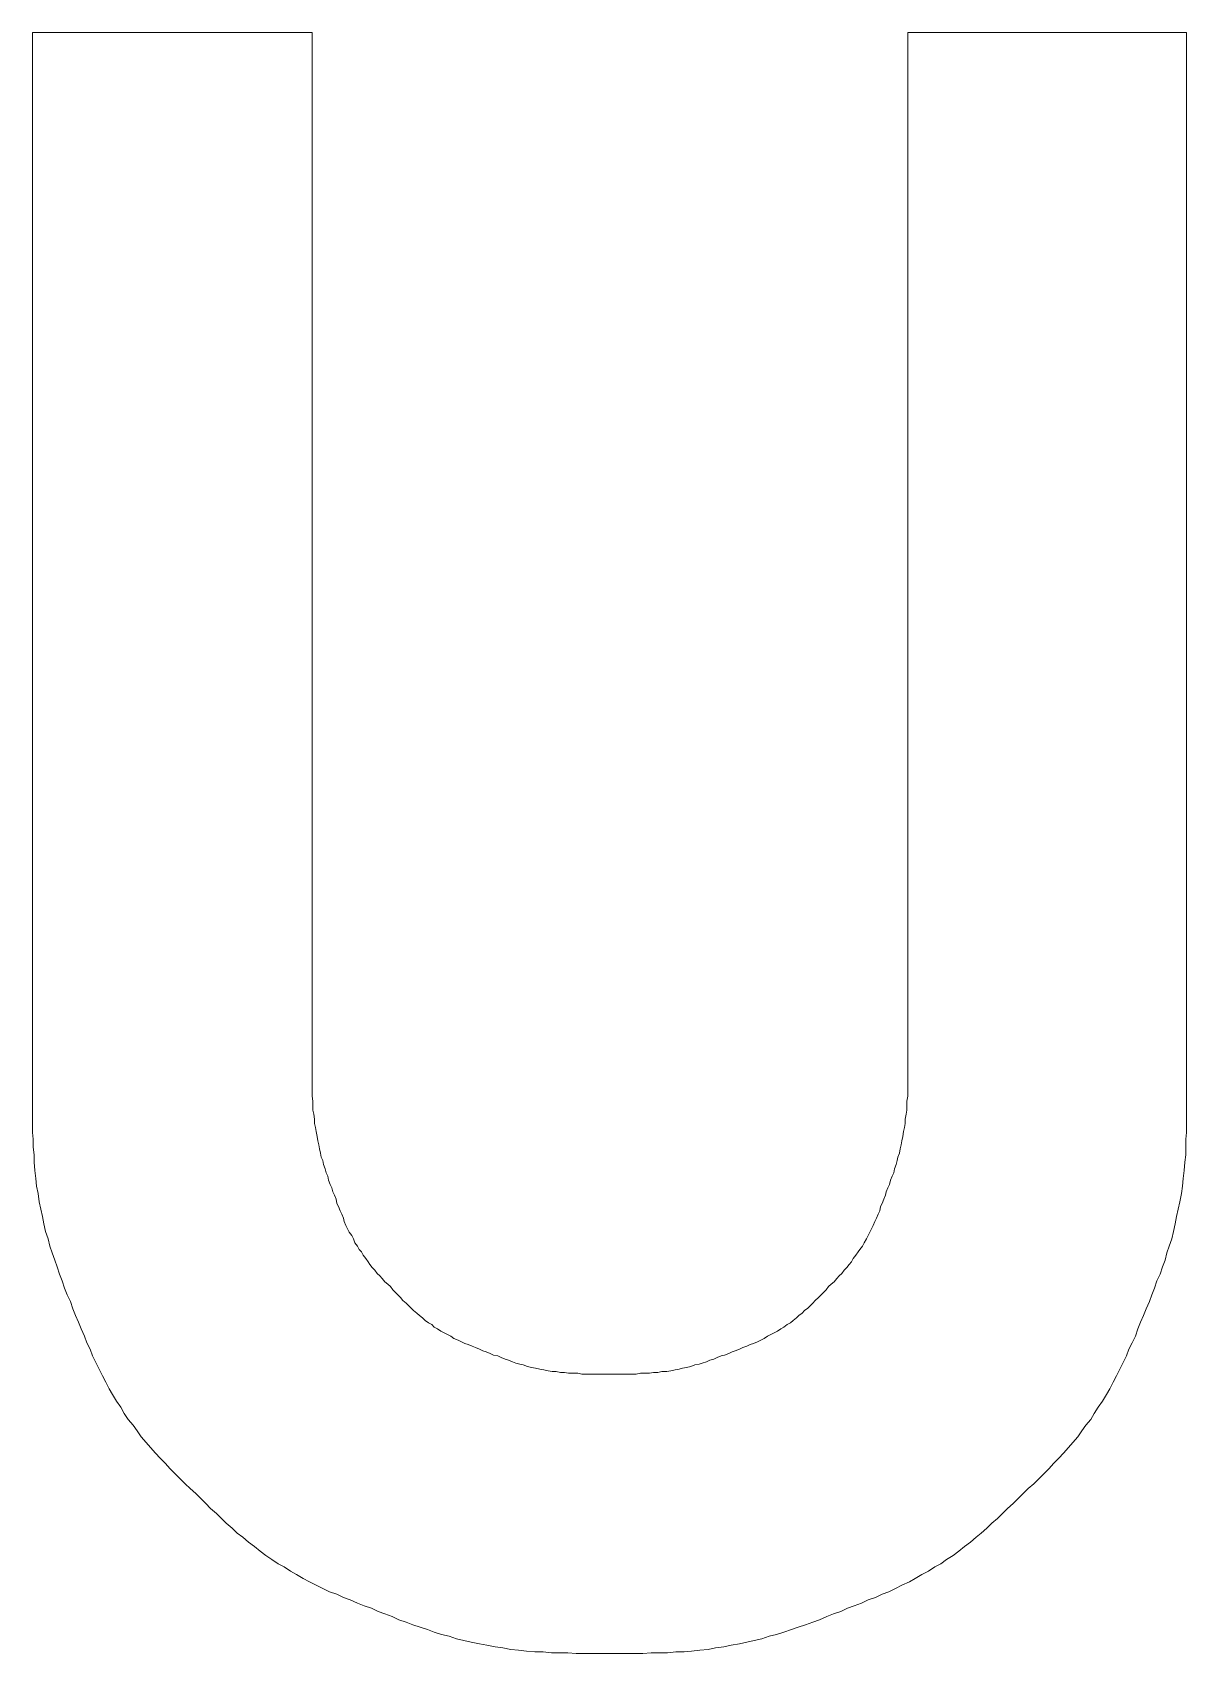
# Model space of a CAD drawing. Units: millimetres at full size, sheet at 1:100. Extents: x -138278 to 134990, y -16593 to 30671.
# Drawn here: x 60836 to 60975.9, y 21337.6 to 21534.2 of the extents above; entities that cross this region are included whole.
import ezdxf

# ---------------------------------------------------------------- set-up
doc = ezdxf.new("R2010")
doc.units = ezdxf.units.MM
doc.header["$LTSCALE"] = 100
doc.layers.add('F-0_枠', color=134, linetype='Continuous', lineweight=18)

msp = doc.modelspace()

# ---------------------------------------------------------------- linework, layer by layer
at = {"layer": 'F-0_枠'}
for points in [[(60870, 21404.6), (60869.9, 21405.2), (60869.9, 21405.7), (60869.9, 21406.2), (60869.9, 21406.7), (60869.9, 21407.1), (60869.9, 21407.5), (60869.9, 21407.9), (60869.9, 21408.2), (60869.9, 21534.2), (60836, 21534.2), (60836, 21404.3), (60836, 21403.8), (60836, 21403.2), (60836, 21402.4), (60836, 21401.7), (60836, 21400.8), (60836.1, 21400), (60836.1, 21399), (60836.2, 21398.1), (60836.2, 21397.2), (60836.3, 21396.2), (60836.4, 21395.2), (60836.5, 21394.3), (60836.7, 21393.4), (60836.8, 21392.4), (60837, 21391.5), (60837.2, 21390.6), (60837.4, 21389.7), (60837.6, 21388.8), (60837.9, 21387.9), (60838.1, 21387), (60838.4, 21386.2), (60838.7, 21385.3), (60839, 21384.5), (60839.3, 21383.6), (60839.6, 21382.8), (60839.9, 21381.9), (60840.2, 21381.1), (60840.6, 21380.3)], [(60975.9, 21534.2), (60942.1, 21534.2), (60942.1, 21408.2), (60942.1, 21407.9), (60942.1, 21407.5), (60942.1, 21407.1), (60942.1, 21406.7), (60942.1, 21406.2), (60942.1, 21405.7), (60942.1, 21405.2), (60942, 21404.6), (60942, 21404.1), (60942, 21403.5), (60941.9, 21403), (60941.8, 21402.4), (60941.8, 21401.9), (60941.7, 21401.4), (60941.6, 21400.9), (60941.5, 21400.3), (60941.4, 21399.8), (60941.3, 21399.3), (60941.2, 21398.8), (60941.1, 21398.3), (60940.9, 21397.8), (60940.8, 21397.4), (60940.7, 21396.9), (60940.5, 21396.4), (60940.4, 21395.9), (60940.2, 21395.5), (60940, 21395), (60939.9, 21394.5), (60939.7, 21394.1), (60939.5, 21393.6), (60939.4, 21393.2), (60939.2, 21392.7), (60939, 21392.2), (60938.8, 21391.8), (60938.7, 21391.3), (60938.5, 21390.9), (60938.3, 21390.4)], [(60974.5, 21389.7), (60974.7, 21390.6), (60974.9, 21391.5), (60975.1, 21392.4), (60975.3, 21393.4), (60975.4, 21394.3), (60975.5, 21395.2), (60975.6, 21396.2), (60975.7, 21397.2), (60975.8, 21398.1), (60975.8, 21399), (60975.8, 21400), (60975.9, 21400.8), (60975.9, 21401.7), (60975.9, 21402.4), (60975.9, 21403.2), (60975.9, 21403.8), (60975.9, 21404.3), (60975.9, 21534.2)], [(60875.9, 21386.3), (60875.6, 21386.6), (60875.4, 21387), (60875.1, 21387.4), (60874.9, 21387.9), (60874.7, 21388.3), (60874.4, 21388.7), (60874.2, 21389.1), (60874, 21389.5), (60873.8, 21390), (60873.7, 21390.4), (60873.5, 21390.9), (60873.3, 21391.3), (60873.1, 21391.8), (60872.9, 21392.2), (60872.8, 21392.7), (60872.6, 21393.2), (60872.4, 21393.6), (60872.3, 21394.1), (60872.1, 21394.5), (60871.9, 21395), (60871.8, 21395.5), (60871.6, 21395.9), (60871.5, 21396.4), (60871.3, 21396.9), (60871.2, 21397.4), (60871, 21397.8), (60870.9, 21398.3), (60870.8, 21398.8), (60870.7, 21399.3), (60870.6, 21399.8), (60870.5, 21400.3), (60870.4, 21400.9), (60870.3, 21401.4), (60870.2, 21401.9), (60870.2, 21402.4), (60870.1, 21403), (60870, 21403.5), (60870, 21404.1), (60870, 21404.6)], [(60938.3, 21390.4), (60938.1, 21390), (60937.9, 21389.5), (60937.7, 21389.1), (60937.5, 21388.7), (60937.3, 21388.3), (60937.1, 21387.9), (60936.8, 21387.4), (60936.6, 21387), (60936.3, 21386.6), (60936.1, 21386.3), (60935.8, 21385.9), (60935.5, 21385.5), (60935.3, 21385.1), (60935, 21384.8), (60934.7, 21384.4), (60934.4, 21384.1), (60934.1, 21383.7), (60933.8, 21383.4), (60933.5, 21383.1), (60933.2, 21382.7), (60932.8, 21382.4), (60932.5, 21382.1), (60932.2, 21381.7), (60931.9, 21381.4), (60931.6, 21381.1), (60931.3, 21380.8), (60930.9, 21380.4), (60930.6, 21380.1), (60930.3, 21379.8), (60930, 21379.5), (60929.6, 21379.2), (60929.3, 21378.9), (60928.9, 21378.6), (60928.6, 21378.3), (60928.2, 21378), (60927.9, 21377.7), (60927.5, 21377.5), (60927.1, 21377.2), (60926.7, 21377)], [(60958.6, 21359.4), (60959.2, 21360), (60959.8, 21360.7), (60960.4, 21361.3), (60961, 21361.9), (60961.6, 21362.6), (60962.1, 21363.2), (60962.7, 21363.9), (60963.2, 21364.6), (60963.7, 21365.3), (60964.3, 21366), (60964.7, 21366.7), (60965.2, 21367.5), (60965.7, 21368.2), (60966.2, 21369), (60966.6, 21369.7), (60967, 21370.5), (60967.4, 21371.3), (60967.8, 21372.1), (60968.2, 21372.9), (60968.6, 21373.7), (60968.9, 21374.5), (60969.3, 21375.3), (60969.7, 21376.1), (60970, 21377), (60970.3, 21377.8), (60970.7, 21378.6), (60971, 21379.4), (60971.4, 21380.3), (60971.7, 21381.1), (60972, 21381.9), (60972.3, 21382.8), (60972.7, 21383.6), (60973, 21384.5), (60973.3, 21385.3), (60973.5, 21386.2), (60973.8, 21387), (60974.1, 21387.9), (60974.3, 21388.8), (60974.5, 21389.7)], [(60889.3, 21374.9), (60888.8, 21375.1), (60888.4, 21375.2), (60888, 21375.4), (60887.6, 21375.6), (60887.1, 21375.8), (60886.7, 21376.1), (60886.3, 21376.3), (60885.9, 21376.5), (60885.5, 21376.7), (60885.1, 21377), (60884.7, 21377.2), (60884.4, 21377.5), (60884, 21377.7), (60883.6, 21378), (60883.3, 21378.3), (60882.9, 21378.6), (60882.6, 21378.9), (60882.2, 21379.2), (60881.9, 21379.5), (60881.6, 21379.8), (60881.3, 21380.1), (60880.9, 21380.4), (60880.6, 21380.8), (60880.3, 21381.1), (60880, 21381.4), (60879.7, 21381.7), (60879.4, 21382.1), (60879.1, 21382.4), (60878.7, 21382.7), (60878.4, 21383.1), (60878.1, 21383.4), (60877.8, 21383.7), (60877.5, 21384.1), (60877.2, 21384.4), (60876.9, 21384.8), (60876.7, 21385.1), (60876.4, 21385.5), (60876.1, 21385.9), (60875.9, 21386.3)], [(60840.6, 21380.3), (60840.9, 21379.4), (60841.2, 21378.6), (60841.6, 21377.8), (60841.9, 21377), (60842.3, 21376.1), (60842.6, 21375.3), (60843, 21374.5), (60843.3, 21373.7), (60843.7, 21372.9), (60844.1, 21372.1), (60844.5, 21371.3), (60844.9, 21370.5), (60845.3, 21369.7), (60845.7, 21369), (60846.2, 21368.2), (60846.7, 21367.5), (60847.1, 21366.7), (60847.6, 21366), (60848.2, 21365.3), (60848.7, 21364.6), (60849.2, 21363.9), (60849.8, 21363.2), (60850.3, 21362.6), (60850.9, 21361.9), (60851.5, 21361.3), (60852.1, 21360.7), (60852.7, 21360), (60853.3, 21359.4), (60853.9, 21358.8), (60854.5, 21358.2), (60855.1, 21357.6), (60855.8, 21357), (60856.4, 21356.4), (60857, 21355.8), (60857.6, 21355.2), (60858.3, 21354.6), (60858.9, 21354), (60859.5, 21353.4), (60860.2, 21352.8)], [(60926.7, 21377), (60926.3, 21376.7), (60925.9, 21376.5), (60925.5, 21376.3), (60925.1, 21376.1), (60924.7, 21375.8), (60924.3, 21375.6), (60923.9, 21375.4), (60923.4, 21375.2), (60923, 21375.1), (60922.6, 21374.9), (60922.1, 21374.7), (60921.7, 21374.5), (60921.2, 21374.3), (60920.8, 21374.2), (60920.4, 21374), (60919.9, 21373.8), (60919.5, 21373.7), (60919, 21373.5), (60918.6, 21373.3), (60918.1, 21373.2), (60917.7, 21373), (60917.2, 21372.8), (60916.8, 21372.7), (60916.3, 21372.6), (60915.8, 21372.4), (60915.3, 21372.3), (60914.8, 21372.2), (60914.4, 21372.1), (60913.9, 21372), (60913.4, 21371.9), (60912.9, 21371.8), (60912.3, 21371.8), (60911.8, 21371.7), (60911.3, 21371.7), (60910.8, 21371.6), (60910.3, 21371.6), (60909.7, 21371.6), (60909.2, 21371.5), (60908.6, 21371.5)], [(60908.6, 21371.5), (60908.1, 21371.5), (60907.6, 21371.5), (60907, 21371.5), (60906.5, 21371.5), (60905.9, 21371.5), (60905.4, 21371.5), (60904.8, 21371.5), (60904.3, 21371.5), (60903.7, 21371.5), (60903.2, 21371.5), (60902.6, 21371.5), (60902.1, 21371.6), (60901.6, 21371.6), (60901, 21371.6), (60900.5, 21371.7), (60900, 21371.7), (60899.5, 21371.8), (60899, 21371.8), (60898.5, 21371.9), (60898, 21372), (60897.5, 21372.1), (60897, 21372.2), (60896.5, 21372.3), (60896, 21372.4), (60895.5, 21372.6), (60895.1, 21372.7), (60894.6, 21372.8), (60894.2, 21373), (60893.7, 21373.2), (60893.3, 21373.3), (60892.8, 21373.5), (60892.4, 21373.7), (60891.9, 21373.8), (60891.5, 21374), (60891, 21374.2), (60890.6, 21374.3), (60890.2, 21374.5), (60889.7, 21374.7), (60889.3, 21374.9)], [(60929.7, 21341.1), (60930.6, 21341.4), (60931.4, 21341.7), (60932.3, 21342.1), (60933.1, 21342.4), (60934, 21342.7), (60934.8, 21343.1), (60935.6, 21343.4), (60936.5, 21343.7), (60937.3, 21344.1), (60938.2, 21344.4), (60939, 21344.8), (60939.8, 21345.1), (60940.6, 21345.5), (60941.4, 21345.9), (60942.3, 21346.3), (60943, 21346.7), (60943.8, 21347.2), (60944.6, 21347.6), (60945.4, 21348.1), (60946.1, 21348.5), (60946.8, 21349), (60947.6, 21349.5), (60948.3, 21350), (60949, 21350.6), (60949.7, 21351.1), (60950.4, 21351.7), (60951, 21352.2), (60951.7, 21352.8), (60952.3, 21353.4), (60953, 21354), (60953.6, 21354.6), (60954.2, 21355.2), (60954.9, 21355.8), (60955.5, 21356.4), (60956.1, 21357), (60956.7, 21357.6), (60957.4, 21358.2), (60958, 21358.8), (60958.6, 21359.4)], [(60860.2, 21352.8), (60860.8, 21352.2), (60861.5, 21351.7), (60862.2, 21351.1), (60862.9, 21350.6), (60863.6, 21350), (60864.3, 21349.5), (60865, 21349), (60865.8, 21348.5), (60866.5, 21348.1), (60867.3, 21347.6), (60868, 21347.2), (60868.8, 21346.7), (60869.6, 21346.3), (60870.4, 21345.9), (60871.2, 21345.5), (60872, 21345.1), (60872.9, 21344.8), (60873.7, 21344.4), (60874.5, 21344.1), (60875.4, 21343.7), (60876.2, 21343.4), (60877.1, 21343.1), (60877.9, 21342.7), (60878.7, 21342.4), (60879.6, 21342.1), (60880.4, 21341.7), (60881.3, 21341.4), (60882.1, 21341.1), (60883, 21340.8), (60883.9, 21340.5), (60884.7, 21340.2), (60885.6, 21339.9), (60886.5, 21339.7), (60887.4, 21339.4), (60888.3, 21339.2), (60889.2, 21339), (60890.2, 21338.8), (60891.1, 21338.6), (60892.1, 21338.4)], [(60892.1, 21338.4), (60893, 21338.3), (60894, 21338.1), (60894.9, 21338), (60895.9, 21337.9), (60896.9, 21337.8), (60897.9, 21337.8), (60898.9, 21337.7), (60899.9, 21337.7), (60900.9, 21337.7), (60901.9, 21337.6), (60902.9, 21337.6), (60903.9, 21337.6), (60904.9, 21337.6), (60905.9, 21337.6), (60906.9, 21337.6), (60907.9, 21337.6), (60909, 21337.6), (60910, 21337.6), (60911, 21337.7), (60912, 21337.7), (60913, 21337.7), (60914, 21337.8), (60915, 21337.8), (60915.9, 21337.9), (60916.9, 21338), (60917.9, 21338.1), (60918.8, 21338.3), (60919.8, 21338.4), (60920.7, 21338.6), (60921.7, 21338.8), (60922.6, 21339), (60923.5, 21339.2), (60924.4, 21339.4), (60925.3, 21339.7), (60926.2, 21339.9), (60927.1, 21340.2), (60928, 21340.5), (60928.8, 21340.8), (60929.7, 21341.1)]]:
    msp.add_lwpolyline(points, dxfattribs=at)

doc.saveas('drawing.dxf')
